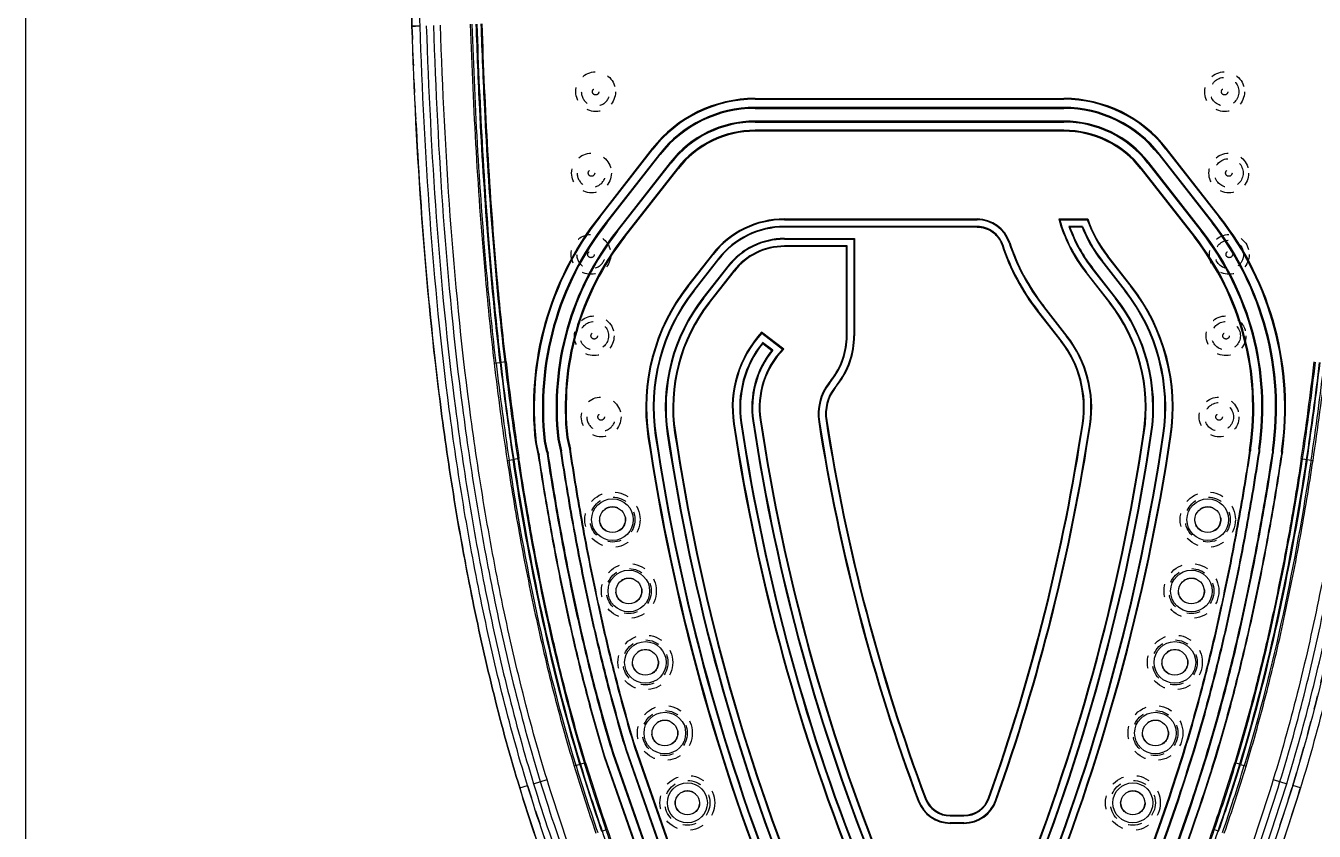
# Model space of a CAD drawing. Header units: millimetres. Extents: x 629 to 2024, y -4394 to 1386.
# Drawn here: x 988.3 to 1146.6, y 61.1 to 160 of the extents above; entities that cross this region are included whole.
import ezdxf

# ---------------------------------------------------------------- set-up
doc = ezdxf.new("R2010")
doc.units = ezdxf.units.MM
doc.header["$LTSCALE"] = 16.335
doc.linetypes.add('HIDDEN', pattern=[0.2, 0.1, -0.1])
doc.layers.get('0').update_dxf_attribs({"linetype": 'CONTINUOUS'})
doc.layers.add('DEFAULT_2', color=8, linetype='HIDDEN')

msp = doc.modelspace()

# ---------------------------------------------------------------- linework, layer by layer
at = {"color": 7, "linetype": 'Continuous'}
for p, q in [((1036.757, 159.97), (1035.757, 159.937)), ((1077.886, 151.056), (1077.886, 150.951)), ((1077.886, 151.056), (1115.816, 151.056)), ((1077.886, 150.951), (1115.816, 150.951)), ((1115.816, 150.951), (1115.816, 151.056)), ((1077.886, 149.951), (1077.886, 149.829)), ((1115.816, 149.951), (1077.886, 149.951)), ((1077.886, 149.829), (1115.816, 149.829)), ((1115.816, 149.829), (1115.816, 149.951)), ((1077.886, 148.273), (1077.886, 148.151)), ((1115.816, 148.273), (1077.886, 148.273)), ((1077.886, 148.151), (1115.816, 148.151)), ((1077.886, 147.151), (1077.886, 147.029)), ((1115.816, 147.151), (1077.886, 147.151)), ((1115.816, 148.151), (1115.816, 148.273)), ((1115.816, 147.029), (1115.816, 147.151)), ((1115.816, 147.029), (1077.886, 147.029)), ((1065.274, 144.904), (1058.729, 136.527)), ((1058.811, 136.462), (1065.356, 144.84)), ((1066.144, 144.224), (1059.599, 135.847)), ((1059.695, 135.772), (1066.241, 144.149)), ((1065.356, 144.84), (1065.274, 144.904)), ((1066.241, 144.149), (1066.144, 144.224)), ((1127.557, 144.224), (1127.461, 144.149)), ((1127.461, 144.149), (1134.006, 135.772)), ((1134.103, 135.847), (1127.557, 144.224)), ((1128.428, 144.904), (1128.345, 144.84)), ((1128.345, 144.84), (1134.891, 136.463)), ((1134.973, 136.527), (1128.428, 144.904)), ((1067.466, 143.191), (1060.921, 134.814)), ((1061.017, 134.738), (1067.563, 143.116)), ((1068.351, 142.5), (1061.805, 134.123)), ((1061.902, 134.048), (1068.447, 142.425)), ((1067.563, 143.116), (1067.466, 143.191)), ((1068.447, 142.425), (1068.351, 142.5)), ((1125.351, 142.5), (1125.255, 142.425)), ((1125.255, 142.425), (1131.8, 134.048)), ((1131.896, 134.123), (1125.351, 142.5)), ((1126.235, 143.191), (1126.139, 143.116)), ((1126.139, 143.116), (1132.684, 134.739)), ((1132.781, 134.814), (1126.235, 143.191)), ((1058.729, 136.527), (1058.811, 136.462)), ((1081.494, 136.251), (1081.494, 136.164)), ((1081.494, 136.251), (1105.176, 136.251)), ((1081.494, 136.164), (1105.176, 136.164)), ((1105.176, 136.164), (1105.176, 136.251)), ((1115.184, 136.251), (1118.745, 136.251)), ((1115.299, 136.164), (1118.683, 136.164)), ((1118.683, 136.164), (1118.745, 136.251)), ((1134.891, 136.463), (1134.973, 136.527)), ((1059.599, 135.847), (1059.695, 135.772)), ((1060.921, 134.814), (1061.018, 134.739)), ((1081.494, 135.338), (1081.494, 135.251)), ((1105.176, 135.338), (1081.494, 135.338)), ((1105.176, 135.251), (1081.494, 135.251)), ((1105.176, 135.251), (1105.176, 135.338)), ((1118.109, 135.338), (1116.429, 135.338)), ((1118.05, 135.251), (1116.553, 135.251)), ((1118.05, 135.251), (1118.109, 135.338)), ((1132.684, 134.739), (1132.781, 134.814)), ((1134.006, 135.772), (1134.103, 135.847)), ((1061.806, 134.123), (1061.902, 134.048)), ((1081.494, 133.851), (1081.494, 133.764)), ((1081.494, 133.851), (1090.112, 133.851)), ((1081.494, 133.764), (1090.025, 133.764)), ((1081.494, 132.938), (1081.494, 132.851)), ((1089.199, 132.938), (1081.494, 132.938)), ((1089.199, 132.938), (1089.112, 132.851)), ((1089.199, 121.914), (1089.199, 132.938)), ((1090.025, 133.764), (1090.112, 133.851)), ((1090.025, 133.764), (1090.025, 121.914)), ((1090.112, 133.851), (1090.112, 121.914)), ((1108.298, 133.079), (1108.215, 133.051)), ((1109.082, 133.337), (1109.165, 133.364)), ((1131.8, 134.048), (1131.896, 134.123)), ((1072.668, 131.946), (1069.607, 128.028)), ((1069.676, 127.974), (1072.737, 131.893)), ((1073.387, 131.384), (1070.326, 127.466)), ((1070.395, 127.412), (1073.456, 131.331)), ((1072.737, 131.893), (1072.668, 131.946)), ((1073.456, 131.331), (1073.387, 131.384)), ((1089.112, 132.851), (1081.494, 132.851)), ((1089.112, 121.914), (1089.112, 132.851)), ((1121.217, 131.711), (1121.148, 131.658)), ((1121.148, 131.658), (1124.026, 127.974)), ((1124.095, 128.028), (1121.217, 131.711)), ((1074.56, 130.469), (1071.498, 126.55)), ((1071.567, 126.497), (1074.628, 130.415)), ((1075.279, 129.907), (1072.217, 125.988)), ((1072.286, 125.935), (1075.348, 129.853)), ((1074.628, 130.415), (1074.56, 130.469)), ((1075.348, 129.853), (1075.279, 129.907)), ((1119.326, 130.234), (1119.257, 130.18)), ((1119.257, 130.18), (1122.135, 126.496)), ((1122.204, 126.55), (1119.326, 130.234)), ((1120.498, 131.149), (1120.429, 131.096)), ((1120.429, 131.096), (1123.307, 127.412)), ((1123.376, 127.466), (1120.498, 131.149)), ((1118.607, 129.672), (1118.538, 129.618)), ((1118.538, 129.618), (1121.416, 125.934)), ((1121.485, 125.988), (1118.607, 129.672)), ((1069.607, 128.028), (1069.676, 127.974)), ((1070.326, 127.466), (1070.395, 127.412)), ((1123.307, 127.412), (1123.376, 127.466)), ((1124.026, 127.974), (1124.095, 128.028)), ((1071.498, 126.55), (1071.567, 126.497)), ((1072.217, 125.988), (1072.286, 125.935)), ((1112.618, 124.993), (1112.549, 124.939)), ((1115.496, 121.309), (1112.618, 124.993)), ((1113.337, 125.555), (1113.268, 125.501)), ((1113.268, 125.501), (1116.146, 121.818)), ((1116.215, 121.871), (1113.337, 125.555)), ((1121.416, 125.935), (1121.485, 125.988)), ((1122.135, 126.496), (1122.204, 126.55)), ((1112.549, 124.939), (1115.427, 121.256)), ((1081.406, 120.254), (1078.7, 122.342)), ((1078.71, 122.224), (1081.275, 120.245)), ((1089.112, 121.914), (1089.199, 121.914)), ((1090.025, 121.914), (1090.112, 121.914)), ((1116.146, 121.818), (1116.215, 121.871)), ((1080.073, 120.13), (1078.825, 121.092)), ((1078.84, 120.971), (1079.949, 120.115)), ((1115.427, 121.256), (1115.496, 121.309)), ((1047.31, 118.699), (1046.657, 118.622)), ((1045.858, 118.529), (1046.589, 118.614)), ((1087.247, 116.496), (1086.947, 116.112)), ((1086.947, 116.112), (1087.015, 116.058)), ((1087.015, 116.058), (1087.315, 116.442)), ((1087.315, 116.442), (1087.247, 116.496)), ((1087.666, 115.55), (1087.735, 115.496)), ((1087.966, 115.934), (1087.67, 115.555)), ((1087.735, 115.496), (1088.035, 115.88)), ((1088.035, 115.88), (1087.966, 115.934)), ((1075.33, 111.1), (1075.243, 111.087)), ((1076.146, 111.223), (1076.232, 111.236)), ((1077.703, 111.458), (1077.617, 111.445)), ((1078.519, 111.581), (1078.605, 111.594)), ((1085.793, 111.351), (1085.707, 111.337)), ((1086.608, 111.478), (1086.695, 111.492)), ((1118.169, 111.131), (1118.083, 111.144)), ((1118.985, 111.008), (1119.072, 110.995)), ((1053.665, 109.221), (1053.786, 109.241)), ((1054.774, 109.4), (1054.878, 109.416)), ((1054.895, 109.419), (1054.878, 109.415)), ((1064.828, 109.518), (1064.742, 109.505)), ((1065.644, 109.641), (1065.731, 109.654)), ((1067.201, 109.876), (1067.115, 109.863)), ((1068.018, 109.999), (1068.104, 110.012)), ((1125.684, 109.999), (1125.598, 110.012)), ((1126.5, 109.876), (1126.587, 109.863)), ((1128.057, 109.641), (1127.971, 109.654)), ((1128.874, 109.518), (1128.96, 109.505)), ((1051.019, 108.792), (1050.915, 108.78)), ((1052.007, 108.954), (1052.11, 108.971)), ((1052.128, 108.973), (1052.11, 108.97)), ((1053.997, 107.746), (1054.117, 107.769)), ((1055.22, 107.984), (1055.1, 107.961)), ((1138.617, 107.796), (1138.64, 108.126)), ((1138.617, 107.796), (1138.634, 107.794)), ((1138.738, 107.782), (1138.634, 107.794)), ((1138.762, 108.113), (1138.64, 108.126)), ((1138.75, 107.782), (1138.75, 108.113)), ((1139.854, 107.658), (1139.733, 107.672)), ((1139.745, 108.004), (1139.745, 107.671)), ((1139.878, 107.991), (1139.757, 108.004)), ((1139.866, 107.658), (1139.866, 107.991)), ((1141.414, 107.823), (1141.414, 107.486)), ((1141.426, 107.823), (1141.547, 107.81)), ((1141.535, 107.472), (1141.535, 107.81)), ((1142.53, 107.703), (1142.53, 107.362)), ((1142.542, 107.702), (1142.646, 107.691)), ((1142.646, 107.691), (1142.622, 107.351)), ((1047.456, 106.597), (1048.184, 106.707)), ((1048.901, 106.816), (1048.251, 106.717)), ((1051.366, 107.235), (1051.264, 107.215)), ((1052.469, 107.449), (1052.349, 107.426)), ((1141.402, 107.486), (1141.419, 107.485)), ((1141.523, 107.473), (1141.419, 107.485)), ((1142.518, 107.362), (1142.622, 107.351)), ((1144.964, 106.816), (1145.614, 106.717)), ((1145.681, 106.707), (1146.41, 106.597)), ((1063.175, 71.433), (1063.076, 71.399)), ((1063.076, 71.4), (1070.104, 51.354)), ((1063.192, 71.438), (1063.175, 71.433)), ((1070.219, 51.396), (1063.192, 71.438)), ((1130.643, 71.338), (1130.76, 71.302)), ((1059.363, 70.186), (1066.441, 49.999)), ((1059.463, 70.219), (1059.364, 70.185)), ((1066.54, 50.036), (1059.463, 70.218)), ((1060.513, 70.562), (1060.414, 70.528)), ((1060.414, 70.529), (1067.478, 50.383)), ((1060.53, 70.568), (1060.513, 70.562)), ((1067.593, 50.425), (1060.53, 70.567)), ((1062.124, 71.09), (1062.009, 71.05)), ((1062.009, 71.051), (1069.052, 50.964)), ((1069.166, 51.007), (1062.125, 71.089)), ((1131.833, 70.976), (1131.717, 71.011)), ((1133.322, 70.523), (1133.439, 70.487)), ((1134.395, 70.196), (1134.495, 70.166)), ((1056.384, 69.257), (1055.679, 69.043)), ((1057.078, 69.469), (1056.449, 69.277)), ((1137.416, 69.277), (1136.787, 69.468)), ((1137.481, 69.257), (1138.186, 69.043)), ((1048.999, 66.375), (1049.955, 66.669)), ((1050.689, 66.895), (1052.344, 67.405)), ((1141.521, 67.405), (1143.176, 66.895)), ((1144.866, 66.375), (1143.91, 66.669)), ((1098.784, 65.067), (1098.865, 65.098)), ((1106.645, 65.119), (1106.563, 65.149)), ((1144.801, 66.165), (1144.866, 66.375)), ((1098.011, 64.778), (1097.929, 64.748)), ((1107.423, 64.843), (1107.505, 64.814)), ((1101.862, 63.02), (1103.548, 63.02)), ((1101.862, 63.02), (1101.862, 62.932)), ((1101.862, 62.932), (1103.548, 62.932)), ((1103.548, 62.107), (1101.862, 62.107)), ((1101.862, 62.107), (1101.862, 62.02)), ((1103.548, 62.02), (1101.862, 62.02)), ((1103.548, 62.932), (1103.548, 63.02)), ((1103.548, 62.02), (1103.548, 62.107)), ((1059.111, 61.078), (1059.733, 61.292)), ((1134.753, 61.078), (1134.131, 61.292))]:
    msp.add_line(p, q, dxfattribs=at)
msp.add_lwpolyline([(988.338, 252.159), (1450.38, 252.159), (1450.38, -54.799), (988.338, -54.799)], close=True)
for centre, radius in [((1060.383, 99.327), 2.556), ((1133.483, 99.327), 2.556), ((1060.383, 99.327), 1.573), ((1133.483, 99.327), 1.573), ((1062.391, 90.554), 2.556), ((1062.391, 90.554), 1.573), ((1131.474, 90.554), 2.556), ((1131.474, 90.554), 1.573), ((1064.425, 81.787), 2.556), ((1129.44, 81.787), 2.556), ((1064.425, 81.787), 1.573), ((1129.44, 81.787), 1.573), ((1066.811, 73.109), 2.556), ((1066.811, 73.109), 1.573), ((1127.054, 73.109), 2.556), ((1127.054, 73.109), 1.573), ((1069.58, 64.545), 2.457), ((1124.285, 64.545), 2.457), ((1069.58, 64.545), 1.475), ((1124.285, 64.545), 1.475)]:
    msp.add_circle(centre, radius, dxfattribs=at)
for centre, radius, start, end in [((1077.886, 135.051), 16.005, 90, 141.99985), ((1077.886, 135.051), 15.9, 90, 141.99985), ((1115.816, 135.051), 16.005, 38.0003, 90), ((1115.816, 135.051), 15.9, 38.0003, 90), ((1077.886, 135.051), 14.9, 90, 141.99985), ((1077.886, 135.051), 14.778, 90, 141.99985), ((1115.816, 135.051), 14.9, 38.0003, 90), ((1115.816, 135.051), 14.778, 38.0003, 90), ((1542.174, 173.509), 506.558, 182.85825, 184.74229), ((1077.886, 135.051), 13.222, 90, 141.99998), ((1077.886, 135.051), 13.1, 90, 141.99998), ((1077.886, 135.051), 12.1, 90, 141.99998), ((1115.816, 135.051), 13.222, 38.0003, 90), ((1115.816, 135.051), 13.1, 38.0003, 90), ((1115.816, 135.051), 12.1, 38.0003, 90), ((1077.886, 135.051), 11.978, 90, 141.99998), ((1115.816, 135.051), 11.978, 38.0003, 90), ((1088.696, 113.114), 38.029, 141.99985, 186.54649), ((1088.696, 113.114), 37.924, 141.99985, 186.54004), ((1081.494, 125.051), 11.2, 90, 141.99998), ((1081.494, 125.051), 11.113, 90, 141.99998), ((1105.176, 132.051), 4.2, 18.22135, 90), ((1105.176, 132.051), 4.113, 18.22135, 90), ((1133.649, 141.424), 19.176, 195.65075, 217.99989), ((1144.168, 174.472), 47.968, 232.82527, 232.99819), ((1133.649, 141.424), 19.089, 195.99659, 217.99989), ((1133.649, 141.424), 15.863, 199.36666, 218.0003), ((1133.649, 141.424), 15.776, 199.14218, 218.0003), ((1105.006, 113.114), 37.924, 351.79447, 38.0003), ((1105.006, 113.114), 38.029, 351.80016, 38.0003), ((1088.696, 113.114), 36.924, 141.99985, 186.46868), ((1088.696, 113.114), 36.802, 141.99985, 186.45976), ((1088.696, 113.114), 35.246, 142.00013, 186.33974), ((1088.696, 113.114), 35.124, 142.00029, 186.33104), ((1081.494, 125.051), 10.287, 90, 141.99998), ((1081.494, 125.051), 10.2, 90, 141.99998), ((1133.649, 141.424), 18.263, 199.46487, 218.00002), ((1142.168, 171.734), 44.577, 234.73232, 234.92713), ((1133.649, 141.424), 18.176, 199.85449, 218.00002), ((1133.649, 141.424), 16.776, 201.59083, 218.0003), ((1133.649, 141.424), 16.689, 201.38724, 218.0003), ((1105.006, 113.114), 35.124, 351.63316, 38.0003), ((1105.006, 113.114), 35.246, 351.6406, 38.0003), ((1105.006, 113.114), 36.802, 351.73204, 38.0003), ((1105.006, 113.114), 36.924, 351.73898, 38.0003), ((1088.696, 113.114), 34.124, 142.00014, 186.24889), ((1088.696, 113.114), 34.002, 142.00014, 186.23855), ((1081.494, 125.051), 8.8, 90, 141.99971), ((1081.494, 125.051), 8.713, 90, 141.99971), ((1081.494, 125.051), 7.887, 90, 141.99971), ((1133.649, 141.424), 26.776, 198.22135, 218.0003), ((1133.649, 141.424), 26.689, 198.26523, 218.0003), ((1133.649, 141.424), 25.863, 198.22135, 218.0003), ((1133.649, 141.424), 25.776, 198.22135, 218.0003), ((1105.006, 113.114), 34.002, 351.56297, 38.0003), ((1105.006, 113.114), 34.124, 351.57078, 38.0003), ((1472.653, 167.851), 436.808, 184.75655, 185.7419), ((1081.494, 125.051), 7.8, 90, 141.99971), ((1088.696, 113.114), 24.224, 142.00043, 188.56805), ((1088.696, 113.114), 24.137, 142.00043, 188.56805), ((1088.696, 113.114), 23.311, 142.00021, 188.56805), ((1088.696, 113.114), 23.224, 142.00021, 188.56805), ((1105.006, 113.114), 23.224, 351.43195, 38.0003), ((1105.006, 113.114), 23.311, 351.43195, 38.0003), ((1105.006, 113.114), 24.137, 351.43195, 38.0003), ((1105.006, 113.114), 24.224, 351.43195, 38.0003), ((1088.696, 113.114), 21.824, 141.99971, 188.56805), ((1088.696, 113.114), 21.737, 141.99971, 188.56805), ((1088.696, 113.114), 20.911, 141.99971, 188.56805), ((1088.696, 113.114), 20.824, 141.99971, 188.56805), ((1105.006, 113.114), 20.824, 351.43195, 37.99951), ((1105.006, 113.114), 20.911, 351.43195, 37.99951), ((1105.006, 113.114), 21.737, 351.43195, 37.99977), ((1105.006, 113.114), 21.824, 351.43195, 37.99977), ((1088.696, 113.114), 13.604, 137.28773, 188.56805), ((1088.696, 113.114), 13.517, 137.62639, 188.56805), ((1118.66, 125.71), 40.102, 184.8179, 184.98722), ((1080.312, 121.914), 8.8, 321.99998, 360), ((1080.312, 121.914), 8.887, 321.99998, 360), ((1080.312, 121.914), 9.713, 321.99998, 360), ((1080.312, 121.914), 9.8, 321.99998, 360), ((1105.006, 113.114), 14.224, 351.43195, 38.0003), ((1088.696, 113.114), 12.691, 141.05118, 188.56805), ((1088.696, 113.114), 12.604, 141.43912, 188.56805), ((1088.696, 113.114), 10.204, 135.59467, 188.56805), ((1114.701, 125.306), 36.122, 186.69959, 186.89356), ((1083.309, 92.845), 27.476, 93.97179, 94.24514), ((1105.006, 113.114), 13.224, 351.43195, 38.0003), ((1105.006, 113.114), 13.311, 351.43195, 38.0003), ((1105.006, 113.114), 14.137, 351.43195, 38.0003), ((1401.447, 160.076), 356.704, 186.66419, 188.5909), ((1401.26, 160.048), 356.357, 186.66323, 188.59097), ((1088.696, 113.114), 11.204, 141.3255, 188.56805), ((1088.696, 113.114), 11.117, 140.8674, 188.56805), ((1088.696, 113.114), 10.291, 136.14137, 188.56805), ((1083.666, 89.111), 31.227, 96.60809, 96.83714), ((797.084, 159.449), 351.839, 351.39662, 353.34911), ((797.35, 159.416), 351.729, 351.39544, 353.3494), ((1396.779, 159.448), 353.298, 186.65097, 188.60342), ((1401.485, 160.081), 357.809, 186.6643, 188.59085), ((1401.51, 160.084), 357.335, 186.66437, 188.59076), ((1401.472, 160.079), 357.229, 186.66426, 188.59085), ((797.324, 159.419), 352.254, 351.39552, 353.34933), ((792.256, 160.098), 357.435, 351.4095, 353.33535), ((792.281, 160.095), 357.909, 351.40935, 353.33536), ((792.608, 160.048), 357.816, 351.4089, 353.3367), ((1091.832, 112.295), 6.2, 141.99998, 188.88421), ((1091.832, 112.295), 6.113, 141.99998, 188.88421), ((1091.832, 112.295), 5.287, 141.92727, 188.88421), ((1091.832, 112.295), 5.2, 141.99998, 188.91556), ((1320.541, 148.045), 248.066, 188.56805, 202.11116), ((1320.541, 148.045), 247.979, 188.56805, 202.11121), ((1320.541, 148.045), 247.153, 188.56805, 202.11177), ((1320.541, 148.045), 247.066, 188.56805, 202.11183), ((1320.541, 148.045), 245.666, 188.56805, 202.1129), ((1320.541, 148.045), 245.579, 188.56805, 202.11297), ((1320.541, 148.045), 244.753, 188.56805, 202.1137), ((1320.541, 148.045), 244.666, 188.56805, 202.11379), ((1320.541, 148.045), 237.686, 188.88421, 200.51495), ((1320.541, 148.045), 237.599, 188.88421, 200.51495), ((1320.541, 148.045), 236.773, 188.88421, 200.51495), ((1320.541, 148.045), 236.686, 188.8849, 200.51495), ((873.161, 148.045), 247.686, 340.44668, 351.43195), ((873.161, 148.045), 247.773, 340.44668, 351.43195), ((873.161, 148.045), 248.599, 340.44668, 351.43195), ((873.161, 148.045), 248.686, 340.44668, 351.43195), ((1110.272, 121.197), 57.86, 191.94447, 193.44279), ((1110.272, 121.197), 57.737, 191.95104, 193.44793), ((1110.293, 121.202), 56.76, 192.00112, 193.4904), ((1110.294, 121.202), 56.638, 192.00736, 193.49571), ((1320.541, 148.045), 258.686, 188.56805, 202.10603), ((1320.541, 148.045), 258.599, 188.56805, 202.10607), ((1320.541, 148.045), 257.773, 188.56805, 202.10638), ((1320.541, 148.045), 257.686, 188.56805, 202.10642), ((1320.541, 148.045), 256.286, 188.56805, 202.10698), ((1320.541, 148.045), 256.199, 188.56805, 202.10702), ((1320.541, 148.045), 255.373, 188.56805, 202.10736), ((1320.541, 148.045), 255.286, 188.56805, 202.1074), ((873.161, 148.045), 255.286, 337.89276, 351.43195), ((873.161, 148.045), 255.373, 337.8928, 351.43195), ((873.161, 148.045), 256.199, 337.89315, 351.43195), ((873.161, 148.045), 256.286, 337.89318, 351.43195), ((873.161, 148.045), 257.686, 337.89375, 351.43195), ((873.161, 148.045), 257.773, 337.89379, 351.43195), ((873.161, 148.045), 258.599, 337.89411, 351.43195), ((873.161, 148.045), 258.686, 337.89414, 351.43195), ((1110.133, 121.166), 60.5, 191.81485, 193.33191), ((1110.133, 121.166), 60.396, 191.81995, 193.33601), ((1110.239, 121.189), 59.504, 191.86585, 193.37427), ((1110.239, 121.189), 59.399, 191.87061, 193.37848), ((1110.153, 121.17), 59.293, 191.87033, 193.38033), ((1284.711, 138.865), 239.437, 196.95414, 199.02401), ((1284.711, 138.865), 239.201, 196.95417, 199.02413), ((1288.653, 140.143), 242.845, 196.97153, 199.00619), ((1281.835, 137.936), 235.612, 196.9421, 199.03859), ((1281.815, 137.933), 235.092, 196.94286, 199.03961), ((1284.713, 138.865), 237.978, 196.95433, 199.02431), ((908.654, 139.047), 238.507, 340.97346, 343.03877), ((908.654, 139.047), 238.665, 340.97349, 343.03879), ((905.424, 140.094), 242.561, 340.98845, 343.02484), ((911.446, 138.145), 236.3, 340.95962, 343.05056), ((911.464, 138.136), 236.779, 340.96041, 343.05147), ((908.656, 139.046), 239.968, 340.97369, 343.039), ((1282.903, 138.391), 244.739, 197.11289, 201.04392), ((1101.862, 66.22), 3.287, 200.51495, 269.99944), ((1101.862, 66.22), 3.2, 200.51495, 269.99941), ((1103.548, 66.22), 3.2, 269.99943, 340.44668), ((1103.548, 66.22), 3.287, 269.99946, 340.44668), ((910.924, 138.405), 244.78, 338.9563, 342.83517), ((1101.862, 66.22), 4.2, 200.51495, 269.99947), ((1101.862, 66.22), 4.113, 200.51495, 269.99944), ((1103.548, 66.22), 4.113, 269.99946, 340.44668), ((1103.548, 66.22), 4.2, 269.99949, 340.44668), ((1349.805, 161.315), 307.49, 199.02533, 200.70033), ((1353.581, 162.692), 311.009, 199.03832, 200.69166), ((1353.582, 162.692), 310.852, 199.03837, 200.69168), ((839.456, 163.009), 311.738, 339.3075, 340.95615), ((839.456, 163.009), 311.895, 339.30751, 340.95618), ((844.009, 161.354), 307.551, 339.29639, 340.97107)]:
    msp.add_arc(centre, radius, start, end, dxfattribs=at)
for points, knots in [([(1035.757, 159.937), (1035.658, 163.579), (1036.11, 169.081), (1038.157, 176.123), (1040.422, 181.138), (1043.383, 185.775), (1048.143, 191.345), (1055.311, 197.065), (1065.034, 202.079), (1075.38, 205.518), (1086.064, 207.599), (1093.305, 208.118), (1096.933, 208.118)], [0, 0, 0, 0, 0.125, 0.1875, 0.25, 0.3125, 0.375, 0.5, 0.625, 0.75, 0.875, 1, 1, 1, 1]), ([(1096.933, 208.118), (1100.56, 208.118), (1107.801, 207.599), (1118.485, 205.518), (1128.832, 202.079), (1138.555, 197.065), (1145.723, 191.344), (1150.482, 185.775), (1153.444, 181.138), (1155.708, 176.122), (1157.755, 169.08), (1158.207, 163.579), (1158.108, 159.937)], [0, 0, 0, 0, 0.125, 0.25, 0.375, 0.5, 0.625, 0.6875, 0.75, 0.8125, 0.875, 1, 1, 1, 1]), ([(1036.757, 159.969), (1036.66, 163.528), (1037.104, 168.922), (1039.099, 175.777), (1041.305, 180.663), (1044.191, 185.18), (1047.673, 189.255), (1051.645, 192.857), (1057.445, 197.038), (1065.429, 201.156), (1075.637, 204.548), (1086.194, 206.605), (1093.355, 207.118), (1096.933, 207.118)], [0, 0, 0, 0, 0.1246956, 0.1870798, 0.2494322, 0.311782, 0.3741715, 0.4365986, 0.499122, 0.6241628, 0.7493914, 0.8747156, 1, 1, 1, 1]), ([(1096.933, 207.118), (1100.51, 207.118), (1107.672, 206.605), (1118.229, 204.548), (1128.438, 201.155), (1136.422, 197.037), (1142.222, 192.856), (1146.194, 189.253), (1149.676, 185.178), (1152.561, 180.66), (1154.767, 175.774), (1156.762, 168.918), (1157.205, 163.524), (1157.108, 159.965)], [0, 0, 0, 0, 0.1252866, 0.2506109, 0.3758401, 0.5008824, 0.5634063, 0.6258335, 0.6882231, 0.7505726, 0.8129246, 0.8753078, 1, 1, 1, 1]), ([(1041.713, 183.096), (1041.301, 182.434), (1039.988, 180.179), (1038.155, 176.123), (1036.108, 169.081), (1035.658, 163.579), (1035.757, 159.938)], [0, 0, 0, 0, 0.0962531, 0.3221898, 0.5481266, 1, 1, 1, 1]), ([(1048.999, 66.375), (1047.836, 70.155), (1045.743, 77.783), (1043.154, 89.355), (1041.011, 101.008), (1038.714, 116.638), (1036.793, 136.288), (1036.02, 152.053), (1035.757, 159.937)], [0, 0, 0, 0, 0.125, 0.25, 0.375, 0.5, 0.75, 1, 1, 1, 1]), ([(1049.955, 66.669), (1048.797, 70.43), (1046.714, 78.026), (1044.134, 89.553), (1042, 101.172), (1039.707, 116.755), (1037.791, 136.361), (1037.019, 152.097), (1036.757, 159.969)], [0, 0, 0, 0, 0.1249324, 0.2499279, 0.3749207, 0.4999165, 0.7499255, 1, 1, 1, 1]), ([(1037.525, 159.99), (1037.786, 152.14), (1038.556, 136.445), (1040.464, 116.888), (1042.751, 101.339), (1044.879, 89.743), (1047.453, 78.236), (1049.533, 70.652), (1050.689, 66.895)], [0, 0, 0, 0, 0.2499217, 0.4998804, 0.6248896, 0.7499051, 0.8749366, 1, 1, 1, 1]), ([(1038.39, 160.015), (1038.651, 152.177), (1039.419, 136.511), (1041.324, 116.992), (1043.605, 101.48), (1045.728, 89.917), (1048.293, 78.448), (1050.365, 70.891), (1051.517, 67.15)], [0, 0, 0, 0, 0.2501649, 0.5002137, 0.6252167, 0.7501928, 0.8751358, 1, 1, 1, 1]), ([(1052.344, 67.405), (1051.195, 71.138), (1049.128, 78.679), (1046.57, 90.122), (1044.454, 101.658), (1042.18, 117.131), (1040.282, 136.599), (1039.516, 152.223), (1039.256, 160.04)], [0, 0, 0, 0, 0.1249191, 0.2498869, 0.3748734, 0.499877, 0.7499008, 1, 1, 1, 1]), ([(1042.922, 160.158), (1043.27, 149.729), (1044.026, 135.825), (1045.453, 121.984), (1045.858, 118.529)], [0, 0, 0, 0, 0.7499778, 1, 1, 1, 1]), ([(1046.093, 118.556), (1045.689, 122.01), (1044.263, 135.845), (1043.507, 149.742), (1043.159, 160.165)], [0, 0, 0, 0, 0.2500385, 1, 1, 1, 1]), ([(1046.589, 118.615), (1045.378, 128.962), (1044.334, 142.829), (1043.774, 156.709), (1043.659, 160.181)], [0, 0, 0, 0, 0.7499296, 1, 1, 1, 1]), ([(1043.727, 160.184), (1044.073, 149.772), (1044.829, 135.891), (1046.253, 122.072), (1046.657, 118.622)], [0, 0, 0, 0, 0.7499817, 1, 1, 1, 1]), ([(1044.226, 160.197), (1044.342, 156.729), (1044.901, 142.866), (1045.943, 129.015), (1047.153, 118.681)], [0, 0, 0, 0, 0.2500907, 1, 1, 1, 1]), ([(1047.31, 118.699), (1046.907, 122.143), (1045.483, 135.943), (1044.73, 149.805), (1044.384, 160.202)], [0, 0, 0, 0, 0.2500222, 1, 1, 1, 1]), ([(1154.609, 160.044), (1154.349, 152.227), (1153.583, 136.602), (1151.685, 117.133), (1149.411, 101.66), (1147.295, 90.123), (1144.737, 78.679), (1142.67, 71.138), (1141.521, 67.405)], [0, 0, 0, 0, 0.2500991, 0.500123, 0.6251265, 0.7501131, 0.8750809, 1, 1, 1, 1]), ([(1142.348, 67.15), (1143.5, 70.891), (1145.572, 78.449), (1148.137, 89.918), (1150.26, 101.481), (1152.541, 116.993), (1154.446, 136.512), (1155.214, 152.179), (1155.475, 160.018)], [0, 0, 0, 0, 0.1248643, 0.2498073, 0.3747834, 0.4997864, 0.7498351, 1, 1, 1, 1]), ([(1143.176, 66.895), (1144.332, 70.652), (1146.412, 78.236), (1148.986, 89.744), (1151.114, 101.34), (1153.401, 116.888), (1155.31, 136.446), (1156.079, 152.141), (1156.341, 159.991)], [0, 0, 0, 0, 0.1250635, 0.250095, 0.3751105, 0.5001197, 0.7500783, 1, 1, 1, 1]), ([(1157.108, 159.965), (1156.846, 152.093), (1156.074, 136.358), (1154.158, 116.752), (1151.865, 101.17), (1149.731, 89.551), (1147.151, 78.026), (1145.068, 70.43), (1143.91, 66.669)], [0, 0, 0, 0, 0.2500747, 0.5000839, 0.6250804, 0.7500733, 0.8750681, 1, 1, 1, 1]), ([(1158.108, 159.937), (1157.845, 152.053), (1157.072, 136.288), (1155.151, 116.638), (1152.854, 101.008), (1150.712, 89.355), (1148.122, 77.783), (1146.029, 70.155), (1144.866, 66.375)], [0, 0, 0, 0, 0.25, 0.5, 0.625, 0.75, 0.875, 1, 1, 1, 1]), ([(1105.163, 135.251), (1105.497, 135.251), (1106.17, 135.149), (1107.078, 134.69), (1107.8, 133.974), (1108.111, 133.369), (1108.215, 133.051)], [0, 0, 0, 0, 0.2500099, 0.5, 0.7499905, 1, 1, 1, 1]), ([(1108.306, 133.06), (1108.199, 133.386), (1107.883, 134.011), (1107.143, 134.752), (1106.211, 135.229), (1105.519, 135.338), (1105.176, 135.338)], [0, 0, 0, 0, 0.2500202, 0.5000078, 0.7499938, 1, 1, 1, 1]), ([(1038.037, 124.149), (1038.42, 120.34), (1039.306, 112.613), (1040.533, 104.259), (1041.3, 99.711), (1041.412, 99.057)], [0, 0, 0, 0, 0.4536652, 0.9213925, 1, 1, 1, 1]), ([(1053.997, 107.746), (1054.465, 104.649), (1055.49, 98.467), (1057.305, 89.246), (1059.432, 80.09), (1061.098, 74.048), (1062.009, 71.051)], [0, 0, 0, 0, 0.2499973, 0.499999, 0.7500032, 1, 1, 1, 1]), ([(1062.125, 71.089), (1061.215, 74.085), (1059.549, 80.125), (1057.424, 89.276), (1055.609, 98.494), (1054.585, 104.673), (1054.117, 107.769)], [0, 0, 0, 0, 0.2499968, 0.500001, 0.7500027, 1, 1, 1, 1]), ([(1055.1, 107.961), (1055.565, 104.875), (1056.586, 98.716), (1058.393, 89.528), (1060.51, 80.406), (1062.169, 74.386), (1063.076, 71.4)], [0, 0, 0, 0, 0.2499973, 0.499999, 0.7500032, 1, 1, 1, 1]), ([(1063.175, 71.433), (1062.269, 74.418), (1060.611, 80.436), (1058.494, 89.555), (1056.688, 98.739), (1055.668, 104.896), (1055.203, 107.981)], [0, 0, 0, 0, 0.2499965, 0.5000003, 0.7500024, 1, 1, 1, 1]), ([(1063.192, 71.438), (1062.285, 74.423), (1060.627, 80.441), (1058.511, 89.559), (1056.705, 98.743), (1055.685, 104.9), (1055.22, 107.984)], [0, 0, 0, 0, 0.2499978, 0.5000049, 0.7500039, 1, 1, 1, 1]), ([(1138.617, 107.797), (1138.151, 104.719), (1137.13, 98.578), (1135.323, 89.415), (1133.207, 80.319), (1131.549, 74.316), (1130.643, 71.338)], [0, 0, 0, 0, 0.2499961, 0.4999952, 0.7500022, 1, 1, 1, 1]), ([(1138.634, 107.794), (1138.168, 104.716), (1137.147, 98.574), (1135.34, 89.411), (1133.224, 80.314), (1131.566, 74.311), (1130.66, 71.333)], [0, 0, 0, 0, 0.2499976, 0.4999997, 0.7500034, 1, 1, 1, 1]), ([(1130.76, 71.302), (1131.666, 74.282), (1133.325, 80.288), (1135.443, 89.39), (1137.251, 98.559), (1138.272, 104.704), (1138.738, 107.783)], [0, 0, 0, 0, 0.2499968, 0.5000009, 0.7500027, 1, 1, 1, 1]), ([(1139.733, 107.673), (1139.265, 104.578), (1138.239, 98.402), (1136.423, 89.189), (1134.295, 80.042), (1132.628, 74.006), (1131.717, 71.011)], [0, 0, 0, 0, 0.2499973, 0.4999991, 0.7500032, 1, 1, 1, 1]), ([(1131.834, 70.976), (1132.745, 73.972), (1134.413, 80.012), (1136.542, 89.164), (1138.36, 98.383), (1139.386, 104.563), (1139.855, 107.659)], [0, 0, 0, 0, 0.2499968, 0.500001, 0.7500027, 1, 1, 1, 1]), ([(1047.456, 106.597), (1047.936, 103.427), (1048.989, 97.1), (1050.853, 87.663), (1053.037, 78.293), (1054.746, 72.11), (1055.679, 69.043)], [0, 0, 0, 0, 0.2499973, 0.4999991, 0.7500032, 1, 1, 1, 1]), ([(1055.906, 69.112), (1054.041, 75.241), (1050.929, 87.686), (1048.65, 100.3), (1047.69, 106.632)], [0, 0, 0, 0, 0.5000707, 1, 1, 1, 1]), ([(1056.384, 69.257), (1054.523, 75.373), (1051.417, 87.795), (1049.142, 100.385), (1048.184, 106.707)], [0, 0, 0, 0, 0.4999288, 1, 1, 1, 1]), ([(1048.251, 106.717), (1049.209, 100.398), (1051.483, 87.811), (1054.588, 75.392), (1056.449, 69.277)], [0, 0, 0, 0, 0.4999766, 1, 1, 1, 1]), ([(1048.745, 106.792), (1049.701, 100.483), (1051.971, 87.92), (1055.07, 75.525), (1056.927, 69.423)], [0, 0, 0, 0, 0.5001191, 1, 1, 1, 1]), ([(1057.078, 69.469), (1056.15, 72.519), (1054.45, 78.668), (1052.279, 87.986), (1050.426, 97.372), (1049.379, 103.663), (1048.901, 106.816)], [0, 0, 0, 0, 0.2499968, 0.5000009, 0.7500028, 1, 1, 1, 1]), ([(1051.263, 107.215), (1051.737, 104.089), (1052.773, 97.852), (1054.609, 88.546), (1056.76, 79.307), (1058.444, 73.21), (1059.363, 70.186)], [0, 0, 0, 0, 0.2499973, 0.499999, 0.7500032, 1, 1, 1, 1]), ([(1059.463, 70.218), (1058.543, 73.242), (1056.86, 79.336), (1054.711, 88.572), (1052.876, 97.875), (1051.839, 104.11), (1051.366, 107.235)], [0, 0, 0, 0, 0.2499968, 0.500001, 0.7500027, 1, 1, 1, 1]), ([(1052.349, 107.426), (1052.82, 104.311), (1053.852, 98.096), (1055.68, 88.823), (1057.821, 79.618), (1059.497, 73.543), (1060.414, 70.529)], [0, 0, 0, 0, 0.2499973, 0.4999991, 0.7500032, 1, 1, 1, 1]), ([(1052.452, 107.446), (1052.923, 104.332), (1053.954, 98.119), (1055.781, 88.85), (1057.921, 79.647), (1059.597, 73.574), (1060.513, 70.562)], [0, 0, 0, 0, 0.2499976, 0.4999998, 0.7500034, 1, 1, 1, 1]), ([(1060.53, 70.567), (1059.614, 73.58), (1057.938, 79.652), (1055.798, 88.854), (1053.971, 98.123), (1052.94, 104.336), (1052.469, 107.449)], [0, 0, 0, 0, 0.2499978, 0.5000048, 0.7500039, 1, 1, 1, 1]), ([(1141.402, 107.487), (1140.93, 104.367), (1139.897, 98.14), (1138.066, 88.85), (1135.921, 79.628), (1134.24, 73.542), (1133.322, 70.523)], [0, 0, 0, 0, 0.2499961, 0.4999953, 0.7500022, 1, 1, 1, 1]), ([(1133.338, 70.518), (1134.257, 73.537), (1135.938, 79.623), (1138.083, 88.846), (1139.914, 98.137), (1140.948, 104.364), (1141.419, 107.484)], [0, 0, 0, 0, 0.2499965, 0.5000002, 0.7500024, 1, 1, 1, 1]), ([(1133.439, 70.487), (1134.358, 73.508), (1136.04, 79.598), (1138.186, 88.826), (1140.018, 98.121), (1141.052, 104.352), (1141.523, 107.474)], [0, 0, 0, 0, 0.2499968, 0.500001, 0.7500027, 1, 1, 1, 1]), ([(1142.518, 107.363), (1142.044, 104.226), (1141.006, 97.965), (1139.166, 88.624), (1137.009, 79.351), (1135.319, 73.232), (1134.395, 70.196)], [0, 0, 0, 0, 0.2499972, 0.499999, 0.7500032, 1, 1, 1, 1]), ([(1134.496, 70.166), (1135.42, 73.203), (1137.111, 79.325), (1139.269, 88.603), (1141.11, 97.948), (1142.148, 104.213), (1142.622, 107.352)], [0, 0, 0, 0, 0.2499968, 0.500001, 0.7500028, 1, 1, 1, 1]), ([(1144.964, 106.816), (1144.486, 103.663), (1143.439, 97.372), (1141.586, 87.986), (1139.415, 78.668), (1137.715, 72.519), (1136.787, 69.468)], [0, 0, 0, 0, 0.2499973, 0.4999991, 0.7500032, 1, 1, 1, 1]), ([(1136.938, 69.423), (1138.795, 75.525), (1141.894, 87.92), (1144.164, 100.483), (1145.12, 106.792)], [0, 0, 0, 0, 0.4998809, 1, 1, 1, 1]), ([(1137.416, 69.277), (1139.277, 75.392), (1142.382, 87.811), (1144.656, 100.398), (1145.614, 106.717)], [0, 0, 0, 0, 0.5000236, 1, 1, 1, 1]), ([(1145.681, 106.707), (1144.723, 100.385), (1142.449, 87.795), (1139.342, 75.373), (1137.481, 69.257)], [0, 0, 0, 0, 0.5000714, 1, 1, 1, 1]), ([(1146.175, 106.632), (1145.215, 100.3), (1142.937, 87.686), (1139.824, 75.241), (1137.959, 69.112)], [0, 0, 0, 0, 0.4999295, 1, 1, 1, 1]), ([(1138.186, 69.043), (1139.119, 72.11), (1140.829, 78.293), (1143.012, 87.663), (1144.876, 97.1), (1145.929, 103.427), (1146.409, 106.597)], [0, 0, 0, 0, 0.2499968, 0.5000009, 0.7500028, 1, 1, 1, 1]), ([(1041.412, 99.057), (1041.967, 95.819), (1043.299, 88.707), (1045.743, 77.783), (1047.836, 70.155), (1048.999, 66.375)], [0, 0, 0, 0, 0.2937697, 0.6468848, 1, 1, 1, 1]), ([(1130.643, 71.338), (1130.13, 69.653), (1127.994, 62.938), (1125.562, 56.32), (1123.646, 51.396)], [0, 0, 0, 0, 0.2500186, 1, 1, 1, 1]), ([(1130.66, 71.333), (1130.147, 69.648), (1128.01, 62.932), (1125.578, 56.314), (1123.662, 51.389)], [0, 0, 0, 0, 0.2500184, 1, 1, 1, 1]), ([(1123.76, 51.351), (1125.677, 56.278), (1128.11, 62.899), (1130.247, 69.616), (1130.76, 71.302)], [0, 0, 0, 0, 0.7499816, 1, 1, 1, 1]), ([(1131.717, 71.011), (1131.202, 69.319), (1129.057, 62.577), (1126.615, 55.933), (1124.692, 50.989)], [0, 0, 0, 0, 0.2500184, 1, 1, 1, 1]), ([(1124.805, 50.944), (1126.73, 55.891), (1129.172, 62.538), (1131.318, 69.283), (1131.834, 70.976)], [0, 0, 0, 0, 0.7499816, 1, 1, 1, 1]), ([(1133.322, 70.523), (1132.804, 68.821), (1130.646, 62.039), (1128.191, 55.354), (1126.255, 50.38)], [0, 0, 0, 0, 0.2500186, 1, 1, 1, 1]), ([(1126.271, 50.374), (1128.207, 55.348), (1130.663, 62.033), (1132.82, 68.816), (1133.338, 70.518)], [0, 0, 0, 0, 0.7499816, 1, 1, 1, 1]), ([(1126.369, 50.336), (1128.305, 55.312), (1130.762, 61.999), (1132.92, 68.784), (1133.439, 70.487)], [0, 0, 0, 0, 0.7499815, 1, 1, 1, 1]), ([(1134.395, 70.196), (1133.875, 68.487), (1131.709, 61.678), (1129.244, 54.967), (1127.301, 49.973)], [0, 0, 0, 0, 0.2500185, 1, 1, 1, 1]), ([(1127.399, 49.935), (1129.342, 54.931), (1131.808, 61.644), (1133.975, 68.456), (1134.496, 70.166)], [0, 0, 0, 0, 0.7499815, 1, 1, 1, 1]), ([(1069.809, 19.911), (1065.733, 27.345), (1058.295, 42.615), (1052.448, 58.567), (1049.955, 66.669)], [0, 0, 0, 0, 0.5000224, 1, 1, 1, 1]), ([(1050.689, 66.895), (1053.175, 58.818), (1059.003, 42.915), (1066.419, 27.691), (1070.483, 20.281)], [0, 0, 0, 0, 0.5000053, 1, 1, 1, 1]), ([(1051.517, 67.15), (1053.993, 59.101), (1059.802, 43.253), (1067.192, 28.082), (1071.242, 20.697)], [0, 0, 0, 0, 0.4999668, 1, 1, 1, 1]), ([(1072.001, 21.113), (1067.966, 28.473), (1060.601, 43.591), (1054.813, 59.383), (1052.344, 67.405)], [0, 0, 0, 0, 0.5000226, 1, 1, 1, 1]), ([(1141.521, 67.405), (1139.052, 59.383), (1133.264, 43.591), (1125.899, 28.473), (1121.864, 21.113)], [0, 0, 0, 0, 0.4999772, 1, 1, 1, 1]), ([(1122.623, 20.697), (1126.673, 28.082), (1134.063, 43.253), (1139.872, 59.101), (1142.349, 67.15)], [0, 0, 0, 0, 0.5000336, 1, 1, 1, 1]), ([(1123.382, 20.281), (1127.446, 27.691), (1134.862, 42.915), (1140.691, 58.818), (1143.176, 66.895)], [0, 0, 0, 0, 0.499995, 1, 1, 1, 1]), ([(1143.91, 66.669), (1141.417, 58.567), (1135.57, 42.615), (1128.132, 27.345), (1124.056, 19.911)], [0, 0, 0, 0, 0.4999778, 1, 1, 1, 1])]:
    msp.add_open_spline(points, degree=3, knots=knots, dxfattribs=at)
for points in [[(1068.933, 19.431), (1064.84, 26.895), (1057.373, 42.224), (1051.503, 58.237), (1048.999, 66.375)], [(1144.866, 66.375), (1142.362, 58.237), (1136.492, 42.224), (1129.025, 26.895), (1124.933, 19.431)]]:
    msp.add_open_spline(points, degree=3, dxfattribs=at)
at = {"layer": 'DEFAULT_2', "color": 8, "linetype": 'HIDDEN'}
for centre, radius in [((1058.318, 151.884), 2.44), ((1135.547, 151.884), 2.44), ((1135.547, 151.884), 1.76), ((1058.318, 151.884), 0.4), ((1135.547, 151.884), 0.4), ((1057.803, 141.897), 2.44), ((1136.063, 141.897), 2.44), ((1136.063, 141.897), 1.76), ((1057.803, 141.897), 0.4), ((1136.063, 141.897), 0.4), ((1057.743, 131.898), 2.44), ((1136.122, 131.898), 2.44), ((1136.122, 131.898), 1.76), ((1057.743, 131.898), 0.4), ((1136.122, 131.898), 0.4), ((1058.14, 121.905), 2.44), ((1058.14, 121.905), 1.76), ((1135.725, 121.905), 2.44), ((1135.725, 121.905), 1.76), ((1058.14, 121.905), 0.4), ((1135.725, 121.905), 0.4), ((1058.992, 111.942), 2.44), ((1134.873, 111.942), 2.44), ((1058.992, 111.942), 0.4), ((1134.873, 111.942), 1.76), ((1134.873, 111.942), 0.4), ((1060.383, 99.327), 3.394), ((1060.383, 99.327), 2.758), ((1133.483, 99.327), 3.394), ((1133.483, 99.327), 2.758), ((1060.383, 99.327), 1.599), ((1133.483, 99.327), 1.599), ((1062.391, 90.554), 3.366), ((1131.474, 90.554), 3.366), ((1062.391, 90.554), 2.76), ((1062.391, 90.554), 1.6), ((1131.474, 90.554), 2.76), ((1131.474, 90.554), 1.6), ((1064.425, 81.787), 3.366), ((1064.425, 81.787), 2.76), ((1129.44, 81.787), 3.366), ((1129.44, 81.787), 2.76), ((1064.425, 81.787), 1.6), ((1129.44, 81.787), 1.6), ((1066.811, 73.109), 3.366), ((1127.054, 73.109), 3.366), ((1066.811, 73.109), 2.76), ((1066.811, 73.109), 1.6), ((1127.054, 73.109), 2.76), ((1127.054, 73.109), 1.6), ((1069.58, 64.545), 3.366), ((1069.58, 64.545), 2.76), ((1124.285, 64.545), 3.366), ((1124.285, 64.545), 2.76), ((1069.58, 64.545), 1.501), ((1124.285, 64.545), 1.501)]:
    msp.add_circle(centre, radius, dxfattribs=at)
for centre, radius, start, end in [((1699.384, 181.796), 663.987, 181.886545, 182.896036), ((1058.318, 151.884), 1.76, 180.00353, 0.33479), ((1057.803, 141.897), 1.76, 180.00353, 0.33479), ((1057.743, 131.898), 1.76, 180.00353, 0.33479), ((1058.992, 111.942), 1.76, 180.00353, 0.33479)]:
    msp.add_arc(centre, radius, start, end, dxfattribs=at)
for points, knots in [([(1035.757, 159.938), (1035.757, 159.938), (1035.76, 159.937), (1035.763, 159.938), (1035.769, 159.938), (1035.782, 159.939), (1035.804, 159.94), (1035.836, 159.941), (1035.878, 159.942), (1035.929, 159.944), (1035.987, 159.945), (1036.079, 159.948), (1036.209, 159.952), (1036.379, 159.957), (1036.565, 159.962), (1036.692, 159.965), (1036.757, 159.967)], [0, 0, 0, 0, 0.0012214, 0.0048562, 0.0108845, 0.0192837, 0.0431039, 0.0761344, 0.1181343, 0.1686233, 0.2270593, 0.2929, 0.4443574, 0.6173088, 0.8053104, 1, 1, 1, 1]), ([(1143.91, 66.669), (1145.068, 70.43), (1147.151, 78.026), (1149.731, 89.552), (1151.865, 101.171), (1154.158, 116.754), (1156.074, 136.36), (1156.846, 152.096), (1157.108, 159.968)], [0, 0, 0, 0, 0.1249322, 0.2499291, 0.374922, 0.499917, 0.7499258, 1, 1, 1, 1]), ([(1049.955, 66.669), (1052.448, 58.567), (1058.295, 42.615), (1065.733, 27.345), (1069.809, 19.911)], [0, 0, 0, 0, 0.4999776, 1, 1, 1, 1]), ([(1124.056, 19.911), (1128.132, 27.345), (1135.57, 42.615), (1141.417, 58.567), (1143.91, 66.669)], [0, 0, 0, 0, 0.5000224, 1, 1, 1, 1])]:
    msp.add_open_spline(points, degree=3, knots=knots, dxfattribs=at)

doc.saveas('drawing.dxf')
